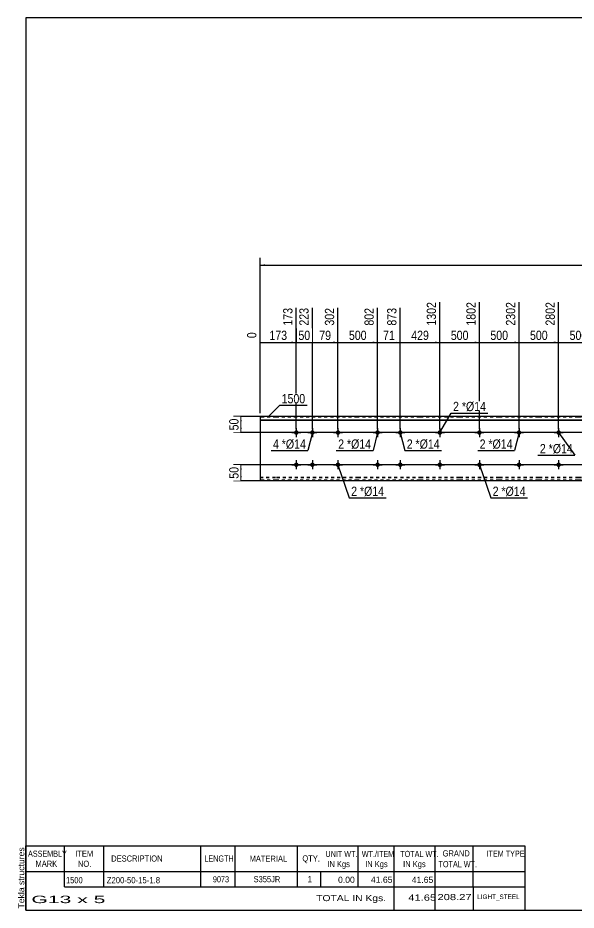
# Model space of a CAD drawing. Header units: millimetres. Extents: x -75 to 327, y -143 to 134.
# Drawn here: x -75.3 to 98.1, y -143.3 to 133.8 of the extents above; entities that cross this region are included whole.
import ezdxf

# ---------------------------------------------------------------- set-up
doc = ezdxf.new("R2010")
doc.units = ezdxf.units.MM
doc.linetypes.add('DXK_LINE_DOT1', pattern=[1.8814, 0.9407, -0.9407])
doc.styles.add('Arial', font='ARIAL.TTF', dxfattribs={"height": 0.2})
doc.styles.add('Arial Narrow', font='ARIALN.TTF', dxfattribs={"height": 0.2})

# ---------------------------------------------------------------- blocks, each defined once
blk = doc.blocks.new('Unknown-629092109-1870')
at = {"color": 5, "linetype": 'Continuous'}
for p, q in [((327.25, 133.75), (-72.75, 133.75)), ((-72.75, 133.75), (-72.75, -143.25)), ((327.25, -143.25), (327.25, 133.75)), ((-72.75, -143.25), (327.25, -143.25))]:
    blk.add_line(p, q, dxfattribs=at)
at = {"color": 174, "linetype": 'Continuous', "style": 'Arial'}
blk.add_text('Tekla structures', height=1.9102, rotation=90, dxfattribs=at).set_placement((-73.25, -142.75))
blk = doc.blocks.new('Part-629092109-1218 - 1203')
at = {"color": 2, "linetype": 'Continuous'}
for p, q in [((0, 10), (0, -10)), ((5, 10), (0, 10)), ((0, 8.94), (5, 8.94)), ((0, 8.81), (5, 8.81)), ((30.24, 10), (5.1, 10)), ((5.1, 8.94), (30.24, 8.94)), ((5.1, 8.81), (30.24, 8.81)), ((49.59, 10), (30.34, 10)), ((30.34, 8.94), (49.59, 8.94)), ((30.34, 8.81), (49.59, 8.81)), ((61.88, 10), (49.69, 10)), ((49.69, 8.94), (61.88, 8.94)), ((49.69, 8.81), (61.88, 8.81)), ((74.18, 10), (61.98, 10)), ((61.98, 8.94), (74.18, 8.94)), ((61.98, 8.81), (74.18, 8.81)), ((86.47, 10), (74.28, 10)), ((74.28, 8.94), (86.47, 8.94)), ((74.28, 8.81), (86.47, 8.81)), ((98.76, 10), (86.57, 10)), ((86.57, 8.94), (98.76, 8.94)), ((86.57, 8.81), (98.76, 8.81)), ((111.06, 10), (98.86, 10)), ((98.86, 8.94), (111.06, 8.94)), ((98.86, 8.81), (111.06, 8.81)), ((123.35, 10), (111.16, 10)), ((111.16, 8.94), (123.35, 8.94)), ((111.16, 8.81), (123.35, 8.81)), ((135.65, 10), (123.45, 10)), ((123.45, 8.94), (135.65, 8.94)), ((123.45, 8.81), (135.65, 8.81)), ((147.94, 10), (135.75, 10)), ((135.75, 8.94), (147.94, 8.94)), ((135.75, 8.81), (147.94, 8.81)), ((160.23, 10), (148.04, 10)), ((148.04, 8.94), (160.23, 8.94)), ((148.04, 8.81), (160.23, 8.81)), ((172.53, 10), (160.33, 10)), ((160.33, 8.94), (172.53, 8.94)), ((160.33, 8.81), (172.53, 8.81)), ((184.82, 10), (172.63, 10)), ((172.63, 8.94), (184.82, 8.94)), ((172.63, 8.81), (184.82, 8.81)), ((201.67, 10), (184.92, 10)), ((184.92, 8.94), (201.67, 8.94)), ((184.92, 8.81), (201.67, 8.81)), ((213.96, 10), (201.77, 10)), ((201.77, 8.94), (213.96, 8.94)), ((201.77, 8.81), (213.96, 8.81)), ((231.25, 10), (214.06, 10)), ((214.06, 8.94), (231.25, 8.94)), ((214.06, 8.81), (231.25, 8.81)), ((241.35, 10), (231.35, 10)), ((231.35, 8.94), (241.35, 8.94)), ((231.35, 8.81), (241.35, 8.81)), ((253.65, 10), (241.45, 10)), ((241.45, 8.94), (253.65, 8.94)), ((241.45, 8.81), (253.65, 8.81)), ((262.34, 10), (253.75, 10)), ((253.75, 8.94), (262.34, 8.94)), ((253.75, 8.81), (262.34, 8.81)), ((262.34, 10), (262.34, -10)), ((5, -10), (0, -10)), ((30.24, -10), (5.1, -10)), ((49.59, -10), (30.34, -10)), ((61.88, -10), (49.69, -10)), ((74.18, -10), (61.98, -10)), ((86.47, -10), (74.28, -10)), ((98.76, -10), (86.57, -10)), ((111.06, -10), (98.86, -10)), ((123.35, -10), (111.16, -10)), ((135.65, -10), (123.45, -10)), ((147.94, -10), (135.75, -10)), ((160.23, -10), (148.04, -10)), ((172.53, -10), (160.33, -10)), ((184.82, -10), (172.63, -10)), ((201.67, -10), (184.92, -10)), ((213.96, -10), (201.77, -10)), ((231.25, -10), (214.06, -10)), ((241.35, -10), (231.35, -10)), ((253.65, -10), (241.45, -10)), ((262.34, -10), (253.75, -10))]:
    blk.add_line(p, q, dxfattribs=at)
at = {"color": 7, "linetype": 'DXK_LINE_DOT1'}
for p, q in [((5, 9.82), (0, 9.82)), ((30.24, 9.82), (5.1, 9.82)), ((49.59, 9.82), (30.34, 9.82)), ((61.88, 9.82), (49.69, 9.82)), ((74.18, 9.82), (61.98, 9.82)), ((86.47, 9.82), (74.28, 9.82)), ((98.76, 9.82), (86.57, 9.82)), ((111.06, 9.82), (98.86, 9.82)), ((123.35, 9.82), (111.16, 9.82)), ((135.65, 9.82), (123.45, 9.82)), ((147.94, 9.82), (135.75, 9.82)), ((160.23, 9.82), (148.04, 9.82)), ((172.53, 9.82), (160.33, 9.82)), ((184.82, 9.82), (172.63, 9.82)), ((201.67, 9.82), (184.92, 9.82)), ((213.96, 9.82), (201.77, 9.82)), ((231.25, 9.82), (214.06, 9.82)), ((241.35, 9.82), (231.35, 9.82)), ((253.65, 9.82), (241.45, 9.82)), ((262.34, 9.82), (253.75, 9.82)), ((0, -8.81), (5, -8.81)), ((0, -8.94), (5, -8.94)), ((5, -9.82), (0, -9.82)), ((5.1, -8.81), (30.24, -8.81)), ((5.1, -8.94), (30.24, -8.94)), ((30.24, -9.82), (5.1, -9.82)), ((30.34, -8.81), (49.59, -8.81)), ((30.34, -8.94), (49.59, -8.94)), ((49.59, -9.82), (30.34, -9.82)), ((49.69, -8.81), (61.88, -8.81)), ((49.69, -8.94), (61.88, -8.94)), ((61.88, -9.82), (49.69, -9.82)), ((61.98, -8.81), (74.18, -8.81)), ((61.98, -8.94), (74.18, -8.94)), ((74.18, -9.82), (61.98, -9.82)), ((74.28, -8.81), (86.47, -8.81)), ((74.28, -8.94), (86.47, -8.94)), ((86.47, -9.82), (74.28, -9.82)), ((86.57, -8.81), (98.76, -8.81)), ((86.57, -8.94), (98.76, -8.94)), ((98.76, -9.82), (86.57, -9.82)), ((98.86, -8.81), (111.06, -8.81)), ((98.86, -8.94), (111.06, -8.94)), ((111.06, -9.82), (98.86, -9.82)), ((111.16, -8.81), (123.35, -8.81)), ((111.16, -8.94), (123.35, -8.94)), ((123.35, -9.82), (111.16, -9.82)), ((123.45, -8.81), (135.65, -8.81)), ((123.45, -8.94), (135.65, -8.94)), ((135.65, -9.82), (123.45, -9.82)), ((135.75, -8.81), (147.94, -8.81)), ((135.75, -8.94), (147.94, -8.94)), ((147.94, -9.82), (135.75, -9.82)), ((148.04, -8.81), (160.23, -8.81)), ((148.04, -8.94), (160.23, -8.94)), ((160.23, -9.82), (148.04, -9.82)), ((160.33, -8.81), (172.53, -8.81)), ((160.33, -8.94), (172.53, -8.94)), ((172.53, -9.82), (160.33, -9.82)), ((172.63, -8.81), (184.82, -8.81)), ((172.63, -8.94), (184.82, -8.94)), ((184.82, -9.82), (172.63, -9.82)), ((184.92, -8.81), (201.67, -8.81)), ((184.92, -8.94), (201.67, -8.94)), ((201.67, -9.82), (184.92, -9.82)), ((201.77, -8.81), (213.96, -8.81)), ((201.77, -8.94), (213.96, -8.94)), ((213.96, -9.82), (201.77, -9.82)), ((214.06, -8.81), (231.25, -8.81)), ((214.06, -8.94), (231.25, -8.94)), ((231.25, -9.82), (214.06, -9.82)), ((231.35, -8.81), (241.35, -8.81)), ((231.35, -8.94), (241.35, -8.94)), ((241.35, -9.82), (231.35, -9.82)), ((241.45, -8.81), (253.65, -8.81)), ((241.45, -8.94), (253.65, -8.94)), ((253.65, -9.82), (241.45, -9.82)), ((253.75, -8.81), (262.34, -8.81)), ((253.75, -8.94), (262.34, -8.94)), ((262.34, -9.82), (253.75, -9.82))]:
    blk.add_line(p, q, dxfattribs=at)
blk = doc.blocks.new('Bolt-629092109-1219 - 1203')
at = {"linetype": 'Continuous'}
for points in [[(11.9, 5, -1), (10.5, 5, -1)], [(16.9, 5, -1), (15.5, 5, -1)], [(11.9, -5, -1), (10.5, -5, -1)], [(16.9, -5, -1), (15.5, -5, -1)]]:
    blk.add_hatch(color=3, dxfattribs=at).paths.add_polyline_path(points)
at = {"color": 3, "linetype": 'Continuous'}
for p, q in [((11.2, 6.4), (11.2, 3.6)), ((16.2, 6.4), (16.2, 3.6)), ((9.8, 5), (12.6, 5)), ((14.8, 5), (17.6, 5)), ((9.8, -5), (12.6, -5)), ((11.2, -3.6), (11.2, -6.4)), ((14.8, -5), (17.6, -5)), ((16.2, -3.6), (16.2, -6.4))]:
    blk.add_line(p, q, dxfattribs=at)
blk = doc.blocks.new('Bolt-629092109-1220 - 1203')
at = {"linetype": 'Continuous'}
for points in [[(44.19, 5, -1), (42.79, 5, -1)], [(44.19, -5, -1), (42.79, -5, -1)]]:
    blk.add_hatch(color=3, dxfattribs=at).paths.add_polyline_path(points)
at = {"color": 3, "linetype": 'Continuous'}
for p, q in [((43.49, 6.4), (43.49, 3.6)), ((42.09, 5), (44.89, 5)), ((42.09, -5), (44.89, -5)), ((43.49, -3.6), (43.49, -6.4))]:
    blk.add_line(p, q, dxfattribs=at)
blk = doc.blocks.new('Bolt-629092109-1228 - 1203')
at = {"linetype": 'Continuous'}
for points in [[(93.37, 5, -1), (91.97, 5, -1)], [(93.37, -5, -1), (91.97, -5, -1)]]:
    blk.add_hatch(color=3, dxfattribs=at).paths.add_polyline_path(points)
at = {"color": 3, "linetype": 'Continuous'}
for p, q in [((92.67, 6.4), (92.67, 3.6)), ((91.27, 5), (94.07, 5)), ((91.27, -5), (94.07, -5)), ((92.67, -3.6), (92.67, -6.4))]:
    blk.add_line(p, q, dxfattribs=at)
blk = doc.blocks.new('Bolt-629092109-1229 - 1203')
at = {"linetype": 'Continuous'}
for points in [[(81.07, 5, -1), (79.67, 5, -1)], [(81.07, -5, -1), (79.67, -5, -1)]]:
    blk.add_hatch(color=3, dxfattribs=at).paths.add_polyline_path(points)
at = {"color": 3, "linetype": 'Continuous'}
for p, q in [((80.37, 6.4), (80.37, 3.6)), ((78.97, 5), (81.77, 5)), ((78.97, -5), (81.77, -5)), ((80.37, -3.6), (80.37, -6.4))]:
    blk.add_line(p, q, dxfattribs=at)
blk = doc.blocks.new('Bolt-629092109-1230 - 1203')
at = {"linetype": 'Continuous'}
for points in [[(68.78, 5, -1), (67.38, 5, -1)], [(68.78, -5, -1), (67.38, -5, -1)]]:
    blk.add_hatch(color=3, dxfattribs=at).paths.add_polyline_path(points)
at = {"color": 3, "linetype": 'Continuous'}
for p, q in [((68.08, 6.4), (68.08, 3.6)), ((66.68, 5), (69.48, 5)), ((66.68, -5), (69.48, -5)), ((68.08, -3.6), (68.08, -6.4))]:
    blk.add_line(p, q, dxfattribs=at)
blk = doc.blocks.new('Bolt-629092109-1231 - 1203')
at = {"linetype": 'Continuous'}
for points in [[(56.48, 5, -1), (55.08, 5, -1)], [(56.48, -5, -1), (55.08, -5, -1)]]:
    blk.add_hatch(color=3, dxfattribs=at).paths.add_polyline_path(points)
at = {"color": 3, "linetype": 'Continuous'}
for p, q in [((55.78, 6.4), (55.78, 3.6)), ((54.38, 5), (57.18, 5)), ((54.38, -5), (57.18, -5)), ((55.78, -3.6), (55.78, -6.4))]:
    blk.add_line(p, q, dxfattribs=at)
blk = doc.blocks.new('Bolt-629092109-1232 - 1203')
at = {"linetype": 'Continuous'}
for points in [[(37.14, 5, -1), (35.74, 5, -1)], [(37.14, -5, -1), (35.74, -5, -1)]]:
    blk.add_hatch(color=3, dxfattribs=at).paths.add_polyline_path(points)
at = {"color": 3, "linetype": 'Continuous'}
for p, q in [((36.44, 6.4), (36.44, 3.6)), ((35.04, 5), (37.84, 5)), ((35.04, -5), (37.84, -5)), ((36.44, -3.6), (36.44, -6.4))]:
    blk.add_line(p, q, dxfattribs=at)
blk = doc.blocks.new('Bolt-629092109-1233 - 1203')
at = {"linetype": 'Continuous'}
for points in [[(24.85, 5, -1), (23.45, 5, -1)], [(24.85, -5, -1), (23.45, -5, -1)]]:
    blk.add_hatch(color=3, dxfattribs=at).paths.add_polyline_path(points)
at = {"color": 3, "linetype": 'Continuous'}
for p, q in [((24.15, 6.4), (24.15, 3.6)), ((22.75, 5), (25.55, 5)), ((22.75, -5), (25.55, -5)), ((24.15, -3.6), (24.15, -6.4))]:
    blk.add_line(p, q, dxfattribs=at)
blk = doc.blocks.new('StraightDimension-629092109-1305 - 1203')
at = {"linetype": 'Continuous'}
blk.add_hatch(color=7, dxfattribs=at).paths.add_polyline_path([(103.46, 33.25), (104.96, 33), (103.46, 32.75)])
at = {"color": 7, "linetype": 'Continuous'}
for p, q in [((92.67, 6), (92.67, 45.51)), ((104.96, 6), (104.96, 45.51)), ((92.67, 33), (104.96, 33))]:
    blk.add_line(p, q, dxfattribs=at)
at = {"color": 0}
blk.add_wipeout([(102.16, 33.15), (102.16, 37.35), (95.47, 37.35), (95.47, 33.15)], dxfattribs=at)
at = {"color": 0, "linetype": 'Continuous'}
blk.add_wipeout([(104.36, 46.11), (100.16, 46.11), (100.16, 37.6), (104.36, 37.6)], dxfattribs=at)
at = {"color": 3, "linetype": 'Continuous', "style": 'Arial Narrow'}
blk.add_text('3302', height=2.863, rotation=90.0002, dxfattribs=at).set_placement((103.76, 38.2))
at = {"color": 3, "style": 'Arial Narrow'}
blk.add_text('500', height=2.863, dxfattribs=at).set_placement((96.07, 33.75))
blk = doc.blocks.new('StraightDimension-629092109-1309 - 1203')
at = {"linetype": 'Continuous'}
blk.add_hatch(color=7, dxfattribs=at).paths.add_polyline_path([(54.28, 33.25), (55.78, 33), (54.28, 32.75)])
at = {"color": 7, "linetype": 'Continuous'}
for p, q in [((55.78, 6), (55.78, 45.51)), ((43.49, 6), (43.49, 43.68)), ((43.49, 33), (55.78, 33))]:
    blk.add_line(p, q, dxfattribs=at)
at = {"color": 0}
blk.add_wipeout([(52.98, 33.15), (52.98, 37.35), (46.3, 37.35), (46.3, 33.15)], dxfattribs=at)
at = {"color": 0, "linetype": 'Continuous'}
blk.add_wipeout([(55.18, 46.11), (50.98, 46.11), (50.98, 37.6), (55.18, 37.6)], dxfattribs=at)
at = {"color": 3, "linetype": 'Continuous', "style": 'Arial Narrow'}
blk.add_text('1302', height=2.863, rotation=90.0002, dxfattribs=at).set_placement((54.58, 38.2))
at = {"color": 3, "style": 'Arial Narrow'}
blk.add_text('429', height=2.863, dxfattribs=at).set_placement((46.9, 33.75))
blk = doc.blocks.new('StraightDimension-629092109-1306 - 1203')
at = {"linetype": 'Continuous'}
blk.add_hatch(color=7, dxfattribs=at).paths.add_polyline_path([(91.17, 33.25), (92.67, 33), (91.17, 32.75)])
at = {"color": 7, "linetype": 'Continuous'}
for p, q in [((80.37, 6), (80.37, 45.51)), ((92.67, 6), (92.67, 45.51)), ((80.37, 33), (92.67, 33))]:
    blk.add_line(p, q, dxfattribs=at)
at = {"color": 0}
blk.add_wipeout([(89.86, 33.15), (89.86, 37.35), (83.18, 37.35), (83.18, 33.15)], dxfattribs=at)
at = {"color": 0, "linetype": 'Continuous'}
blk.add_wipeout([(92.07, 46.11), (87.87, 46.11), (87.87, 37.6), (92.07, 37.6)], dxfattribs=at)
at = {"color": 3, "linetype": 'Continuous', "style": 'Arial Narrow'}
blk.add_text('2802', height=2.863, rotation=90.0002, dxfattribs=at).set_placement((91.47, 38.2))
at = {"color": 3, "style": 'Arial Narrow'}
blk.add_text('500', height=2.863, dxfattribs=at).set_placement((83.78, 33.75))
blk = doc.blocks.new('StraightDimension-629092109-1307 - 1203')
at = {"linetype": 'Continuous'}
blk.add_hatch(color=7, dxfattribs=at).paths.add_polyline_path([(78.87, 33.25), (80.37, 33), (78.87, 32.75)])
at = {"color": 7, "linetype": 'Continuous'}
for p, q in [((68.08, 6), (68.08, 45.51)), ((80.37, 6), (80.37, 45.51)), ((68.08, 33), (80.37, 33))]:
    blk.add_line(p, q, dxfattribs=at)
at = {"color": 0}
blk.add_wipeout([(77.57, 33.15), (77.57, 37.35), (70.88, 37.35), (70.88, 33.15)], dxfattribs=at)
at = {"color": 0, "linetype": 'Continuous'}
blk.add_wipeout([(79.77, 46.11), (75.57, 46.11), (75.57, 37.6), (79.77, 37.6)], dxfattribs=at)
at = {"color": 3, "linetype": 'Continuous', "style": 'Arial Narrow'}
blk.add_text('2302', height=2.863, rotation=90.0002, dxfattribs=at).set_placement((79.17, 38.2))
at = {"color": 3, "style": 'Arial Narrow'}
blk.add_text('500', height=2.863, dxfattribs=at).set_placement((71.48, 33.75))
blk = doc.blocks.new('StraightDimension-629092109-1308 - 1203')
at = {"linetype": 'Continuous'}
blk.add_hatch(color=7, dxfattribs=at).paths.add_polyline_path([(66.58, 33.25), (68.08, 33), (66.58, 32.75)])
at = {"color": 7, "linetype": 'Continuous'}
for p, q in [((55.78, 6), (55.78, 45.51)), ((68.08, 6), (68.08, 45.51)), ((55.78, 33), (68.08, 33))]:
    blk.add_line(p, q, dxfattribs=at)
at = {"color": 0}
blk.add_wipeout([(65.27, 33.15), (65.27, 37.35), (58.59, 37.35), (58.59, 33.15)], dxfattribs=at)
at = {"color": 0, "linetype": 'Continuous'}
blk.add_wipeout([(67.48, 46.11), (63.28, 46.11), (63.28, 37.6), (67.48, 37.6)], dxfattribs=at)
at = {"color": 3, "linetype": 'Continuous', "style": 'Arial Narrow'}
blk.add_text('1802', height=2.863, rotation=90.0002, dxfattribs=at).set_placement((66.88, 38.2))
at = {"color": 3, "style": 'Arial Narrow'}
blk.add_text('500', height=2.863, dxfattribs=at).set_placement((59.19, 33.75))
blk = doc.blocks.new('StraightDimension-629092109-1310 - 1203')
at = {"linetype": 'Continuous'}
blk.add_hatch(color=7, dxfattribs=at).paths.add_polyline_path([(41.99, 33.25), (43.49, 33), (41.99, 32.75)])
at = {"color": 7, "linetype": 'Continuous'}
for p, q in [((36.44, 6), (36.44, 43.68)), ((43.49, 6), (43.49, 43.68)), ((36.44, 33), (43.49, 33))]:
    blk.add_line(p, q, dxfattribs=at)
at = {"color": 0}
blk.add_wipeout([(42.39, 33.15), (42.39, 37.35), (37.54, 37.35), (37.54, 33.15)], dxfattribs=at)
at = {"color": 0, "linetype": 'Continuous'}
blk.add_wipeout([(42.89, 44.28), (38.69, 44.28), (38.69, 37.6), (42.89, 37.6)], dxfattribs=at)
at = {"color": 3, "linetype": 'Continuous', "style": 'Arial Narrow'}
blk.add_text('873', height=2.863, rotation=90.0002, dxfattribs=at).set_placement((42.29, 38.2))
at = {"color": 3, "style": 'Arial Narrow'}
blk.add_text('71', height=2.863, dxfattribs=at).set_placement((38.14, 33.75))
blk = doc.blocks.new('StraightDimension-629092109-1311 - 1203')
at = {"linetype": 'Continuous'}
blk.add_hatch(color=7, dxfattribs=at).paths.add_polyline_path([(34.94, 33.25), (36.44, 33), (34.94, 32.75)])
at = {"color": 7, "linetype": 'Continuous'}
for p, q in [((24.15, 6), (24.15, 43.68)), ((36.44, 6), (36.44, 43.68)), ((24.15, 33), (36.44, 33))]:
    blk.add_line(p, q, dxfattribs=at)
at = {"color": 0}
blk.add_wipeout([(33.64, 33.15), (33.64, 37.35), (26.95, 37.35), (26.95, 33.15)], dxfattribs=at)
at = {"color": 0, "linetype": 'Continuous'}
blk.add_wipeout([(35.84, 44.28), (31.64, 44.28), (31.64, 37.6), (35.84, 37.6)], dxfattribs=at)
at = {"color": 3, "linetype": 'Continuous', "style": 'Arial Narrow'}
blk.add_text('802', height=2.863, rotation=90.0002, dxfattribs=at).set_placement((35.24, 38.2))
at = {"color": 3, "style": 'Arial Narrow'}
blk.add_text('500', height=2.863, dxfattribs=at).set_placement((27.55, 33.75))
blk = doc.blocks.new('StraightDimension-629092109-1312 - 1203')
at = {"linetype": 'Continuous'}
blk.add_hatch(color=7, dxfattribs=at).paths.add_polyline_path([(22.65, 33.25), (24.15, 33), (22.65, 32.75)])
at = {"color": 7, "linetype": 'Continuous'}
for p, q in [((16.2, 6), (16.2, 43.68)), ((24.15, 6), (24.15, 43.68)), ((16.2, 33), (24.15, 33))]:
    blk.add_line(p, q, dxfattribs=at)
at = {"color": 0}
blk.add_wipeout([(22.6, 33.15), (22.6, 37.35), (17.74, 37.35), (17.74, 33.15)], dxfattribs=at)
at = {"color": 0, "linetype": 'Continuous'}
blk.add_wipeout([(23.55, 44.28), (19.35, 44.28), (19.35, 37.6), (23.55, 37.6)], dxfattribs=at)
at = {"color": 3, "linetype": 'Continuous', "style": 'Arial Narrow'}
blk.add_text('302', height=2.863, rotation=90.0002, dxfattribs=at).set_placement((22.95, 38.2))
at = {"color": 3, "style": 'Arial Narrow'}
blk.add_text('79', height=2.863, dxfattribs=at).set_placement((18.34, 33.75))
blk = doc.blocks.new('StraightDimension-629092109-1313 - 1203')
at = {"linetype": 'Continuous'}
blk.add_hatch(color=7, dxfattribs=at).paths.add_polyline_path([(14.7, 33.25), (16.2, 33), (14.7, 32.75)])
at = {"color": 7, "linetype": 'Continuous'}
for p, q in [((11.2, 6), (11.2, 43.68)), ((16.2, 6), (16.2, 43.68)), ((11.2, 33), (16.2, 33))]:
    blk.add_line(p, q, dxfattribs=at)
at = {"color": 0}
blk.add_wipeout([(16.13, 33.15), (16.13, 37.35), (11.27, 37.35), (11.27, 33.15)], dxfattribs=at)
at = {"color": 0, "linetype": 'Continuous'}
blk.add_wipeout([(15.6, 44.28), (11.4, 44.28), (11.4, 37.6), (15.6, 37.6)], dxfattribs=at)
at = {"color": 3, "linetype": 'Continuous', "style": 'Arial Narrow'}
blk.add_text('223', height=2.863, rotation=90.0002, dxfattribs=at).set_placement((15, 38.2))
at = {"color": 3, "style": 'Arial Narrow'}
blk.add_text('50', height=2.863, dxfattribs=at).set_placement((11.87, 33.75))
blk = doc.blocks.new('StraightDimension-629092109-1314 - 1203')
at = {"linetype": 'Continuous'}
blk.add_hatch(color=7, dxfattribs=at).paths.add_polyline_path([(9.7, 33.25), (11.2, 33), (9.7, 32.75)])
at = {"color": 7, "linetype": 'Continuous'}
for p, q in [((11.2, 6), (11.2, 43.68)), ((0, 11), (0, 36.13)), ((0, 33), (11.2, 33))]:
    blk.add_line(p, q, dxfattribs=at)
at = {"color": 0, "linetype": 'Continuous'}
blk.add_wipeout([(-0.6, 36.73), (-4.8, 36.73), (-4.8, 33.7), (-0.6, 33.7)], dxfattribs=at)
at = {"color": 0}
blk.add_wipeout([(8.94, 33.15), (8.94, 37.35), (2.26, 37.35), (2.26, 33.15)], dxfattribs=at)
at = {"color": 3, "linetype": 'Continuous', "style": 'Arial Narrow'}
blk.add_text('0', height=2.86, rotation=90.0002, dxfattribs=at).set_placement((-1.2, 34.3))
at = {"color": 0, "linetype": 'Continuous'}
blk.add_wipeout([(10.6, 44.28), (6.4, 44.28), (6.4, 37.6), (10.6, 37.6)], dxfattribs=at)
at = {"color": 3, "linetype": 'Continuous', "style": 'Arial Narrow'}
blk.add_text('173', height=2.863, rotation=90.0002, dxfattribs=at).set_placement((10, 38.2))
at = {"color": 3, "style": 'Arial Narrow'}
blk.add_text('173', height=2.863, dxfattribs=at).set_placement((2.86, 33.75))
blk = doc.blocks.new('StraightDimension-629092109-1392 - 1203')
at = {"linetype": 'Continuous'}
for points in [[(-6.25, 8.5), (-6, 10), (-5.75, 8.5)], [(-5.75, 6.5), (-6, 5), (-6.25, 6.5)]]:
    blk.add_hatch(color=7, dxfattribs=at).paths.add_polyline_path(points)
at = {"color": 7, "linetype": 'Continuous'}
for p, q in [((10.2, 10), (-8.25, 10)), ((-6, 5), (-6, 10)), ((194.57, 5), (-8.25, 5))]:
    blk.add_line(p, q, dxfattribs=at)
at = {"color": 0}
blk.add_wipeout([(-6.15, 9.93), (-10.35, 9.93), (-10.35, 5.07), (-6.15, 5.07)], dxfattribs=at)
at = {"color": 3, "style": 'Arial Narrow'}
blk.add_text('50', height=2.863, rotation=90.0002, dxfattribs=at).set_placement((-6.75, 5.67))
blk = doc.blocks.new('StraightDimension-629092109-1404 - 1203')
at = {"linetype": 'Continuous'}
for points in [[(-6.25, -6.5), (-6, -5), (-5.75, -6.5)], [(-5.75, -8.5), (-6, -10), (-6.25, -8.5)]]:
    blk.add_hatch(color=7, dxfattribs=at).paths.add_polyline_path(points)
at = {"color": 7, "linetype": 'Continuous'}
for p, q in [((194.57, -5), (-8.25, -5)), ((-6, -10), (-6, -5)), ((10.2, -10), (-8.25, -10))]:
    blk.add_line(p, q, dxfattribs=at)
at = {"color": 0}
blk.add_wipeout([(-6.15, -5.07), (-10.35, -5.07), (-10.35, -9.93), (-6.15, -9.93)], dxfattribs=at)
at = {"color": 3, "style": 'Arial Narrow'}
blk.add_text('50', height=2.863, rotation=90.0002, dxfattribs=at).set_placement((-6.75, -9.33))
blk = doc.blocks.new('StraightDimension-629092109-1416 - 1203')
at = {"linetype": 'Continuous'}
for points in [[(1.5, 56.75), (0, 57), (1.5, 57.25)], [(260.84, 57.25), (262.34, 57), (260.84, 56.75)]]:
    blk.add_hatch(color=7, dxfattribs=at).paths.add_polyline_path(points)
at = {"color": 7, "linetype": 'Continuous'}
for p, q in [((0, 11), (0, 59.25)), ((262.34, 11), (262.34, 59.25)), ((0, 57), (262.34, 57))]:
    blk.add_line(p, q, dxfattribs=at)
at = {"color": 0}
blk.add_wipeout([(135.43, 57.15), (135.43, 61.35), (126.92, 61.35), (126.92, 57.15)], dxfattribs=at)
at = {"color": 3, "style": 'Arial Narrow'}
blk.add_text('9073', height=2.863, dxfattribs=at).set_placement((127.52, 57.75))
blk = doc.blocks.new('CBS_BOM-629092109-1945')
at = {"color": 7, "linetype": 'Continuous'}
for p, q in [((-72.78, -131.28), (-72.78, -123.28)), ((-72.78, -123.28), (82.14, -123.28)), ((-60.78, -131.28), (-60.78, -123.28)), ((-48.59, -131.28), (-48.59, -123.28)), ((-18.43, -131.28), (-18.43, -123.28)), ((-7.75, -131.28), (-7.75, -123.28)), ((11.57, -131.28), (11.57, -123.28)), ((30.37, -131.28), (30.37, -123.28)), ((41.58, -131.28), (41.58, -123.28)), ((54.37, -131.28), (54.37, -123.28)), ((66.12, -131.28), (66.12, -123.28)), ((82.14, -123.29), (82.14, -131.27)), ((-72.78, -131.28), (82.14, -131.28)), ((-72.78, -136.08), (-72.78, -131.28)), ((-60.78, -136.08), (-60.78, -131.28)), ((-48.59, -136.08), (-48.59, -131.28)), ((-18.43, -136.08), (-18.43, -131.28)), ((-7.75, -136.08), (-7.75, -131.28)), ((11.57, -136.08), (11.57, -131.28)), ((18.83, -136.08), (18.83, -131.28)), ((30.37, -136.08), (30.37, -131.28)), ((41.58, -136.08), (41.58, -131.28)), ((54.37, -136.08), (54.37, -131.28)), ((66.14, -136.08), (66.14, -131.28)), ((82.14, -131.28), (82.14, -136.08)), ((-72.78, -143.28), (-72.78, -136.1)), ((-60.78, -136.08), (82.14, -136.08)), ((41.58, -143.28), (41.58, -136.1)), ((54.37, -143.28), (54.37, -136.1)), ((66.18, -143.28), (66.18, -136.1)), ((82.14, -136.08), (82.14, -143.28)), ((-72.78, -143.28), (82.14, -143.28))]:
    blk.add_line(p, q, dxfattribs=at)
at = {"color": 3, "linetype": 'Continuous', "style": 'Arial'}
for s, height, width, p in [('ASSEMBLY', 1.91, 0.7, (-72.1, -126.71)), ('ITEM', 1.91, 0.8, (-57.45, -126.71)), ('DESCRIPTION', 1.9102, 0.8, (-46.27, -128.21)), ('LENGTH', 1.91, 0.7, (-17.32, -128.21)), ('MATERIAL', 1.91, 0.8, (-3.3, -128.26)), ('QTY.', 1.91, 0.8, (13.09, -128.18)), ('UNIT WT.', 1.91, 0.7, (20.26, -126.78)), ('WT./ITEM', 1.91, 0.7, (31.55, -126.78)), ('TOTAL WT.', 1.91, 0.7, (43.49, -126.78)), ('GRAND', 1.91, 0.8, (56.64, -126.62)), ('ITEM TYPE', 1.91, 0.7, (70.28, -126.7)), ('MARK', 1.91, 0.8, (-69.78, -129.84)), ('NO.', 1.91, 0.8, (-56.6, -129.84)), ('IN Kgs', 1.91, 0.8, (20.84, -129.92)), ('IN Kgs', 1.91, 0.8, (32.59, -129.92)), ('IN Kgs', 1.91, 0.8, (44.38, -129.92)), ('TOTAL WT.', 1.91, 0.7, (55.38, -129.96))]:
    blk.add_text(s, height=height, dxfattribs=dict(at, width=width)).set_placement(p)
at = {"color": 7, "linetype": 'Continuous', "style": 'Arial'}
for s, height, width, p in [('9073', 1.91, 0.85, (-14.71, -134.65)), ('S355JR', 1.91, 0.8, (-2.06, -134.62)), ('1500', 1.91, 0.8, (-60.32, -134.93)), ('Z200-50-15-1.8', 1.9102, 0.9, (-47.65, -134.93))]:
    blk.add_text(s, height=height, dxfattribs=dict(at, width=width)).set_placement(p)
for s, p in [('1', (14.66, -134.62)), ('0.00', (24.17, -134.81)), ('41.65', (34.39, -134.78)), ('41.65', (47.06, -134.81))]:
    blk.add_text(s, height=1.91, dxfattribs=at).set_placement(p)
at = {"color": 6, "linetype": 'Continuous', "style": 'Arial'}
for s, height, width, p in [('41.65', 1.91, 1.3, (45.97, -140.33)), ('208.27', 1.91, 1.3, (55.04, -140.17)), ('G13 x 5', 2.292, 2.05, (-71.06, -141.09)), ('TOTAL IN Kgs.', 1.9102, 1.2, (17.38, -140.48))]:
    blk.add_text(s, height=height, dxfattribs=dict(at, width=width)).set_placement(p)
blk.add_text('LIGHT_STEEL', height=1.4135, dxfattribs=at).set_placement((67.39, -139.83))
blk = doc.blocks.new('Mark-629092109-1431 - 1203')
at = {"color": 0}
blk.add_wipeout([(5.79, -0.01), (5.79, 2.99), (3.96, 2.99), (3.96, -0.01)], dxfattribs=at)
blk.add_wipeout([(5.79, -0.01), (5.79, 2.99), (3.96, 2.99), (3.96, -0.01)], dxfattribs=at)
blk.add_wipeout([(7.97, -0.01), (7.97, 2.99), (6.69, 2.99), (6.69, -0.01)], dxfattribs=at)
blk.add_wipeout([(7.97, -0.01), (7.97, 2.99), (6.69, 2.99), (6.69, -0.01)], dxfattribs=at)
at = {"color": 3, "style": 'Arial Narrow'}
blk.add_text('4', height=2.86, dxfattribs=at).set_placement((3.96, -0.01))
at = {"color": 0}
blk.add_wipeout([(14.18, -0.01), (14.18, 2.99), (7.97, 2.99), (7.97, -0.01)], dxfattribs=at)
blk.add_wipeout([(14.18, -0.01), (14.18, 2.99), (7.97, 2.99), (7.97, -0.01)], dxfattribs=at)
at = {"color": 7, "linetype": 'Continuous'}
for p in [(16.2, 5), (3.36, -0.61)]:
    blk.add_line(p, (14.78, -0.61), dxfattribs=at)
at = {"color": 3, "style": 'Arial Narrow'}
for s, height, p in [('*', 2.86, (6.69, -0.01)), ('Ø14', 2.863, (7.97, -0.01))]:
    blk.add_text(s, height=height, dxfattribs=at).set_placement(p)
blk = doc.blocks.new('Mark-629092109-1419 - 1203')
at = {"color": 0}
blk.add_wipeout([(13.9725, 14.0865), (13.9725, 17.0865), (6.66, 17.0865), (6.66, 14.0865)], dxfattribs=at)
blk.add_wipeout([(13.9725, 14.0865), (13.9725, 17.0865), (6.66, 17.0865), (6.66, 14.0865)], dxfattribs=at)
at = {"color": 7, "linetype": 'Continuous'}
for p, q in [((2.5245, 9.951), (6.06, 13.4865)), ((6.06, 13.4865), (14.5725, 13.4865))]:
    blk.add_line(p, q, dxfattribs=at)
at = {"color": 3, "style": 'Arial Narrow'}
blk.add_text('1500', height=2.86328, dxfattribs=at).set_placement((6.66, 14.0865))
blk = doc.blocks.new('Mark-629092109-1439 - 1203')
at = {"color": 0}
blk.add_wipeout([(61.71, 11.66), (61.71, 14.66), (59.88, 14.66), (59.88, 11.66)], dxfattribs=at)
blk.add_wipeout([(61.71, 11.66), (61.71, 14.66), (59.88, 14.66), (59.88, 11.66)], dxfattribs=at)
at = {"color": 7, "linetype": 'Continuous'}
blk.add_line((55.78, 5), (59.28, 11.06), dxfattribs=at)
at = {"color": 0}
blk.add_wipeout([(63.89, 11.66), (63.89, 14.66), (62.61, 14.66), (62.61, 11.66)], dxfattribs=at)
blk.add_wipeout([(63.89, 11.66), (63.89, 14.66), (62.61, 14.66), (62.61, 11.66)], dxfattribs=at)
at = {"color": 3, "style": 'Arial Narrow'}
blk.add_text('2', height=2.86, dxfattribs=at).set_placement((59.88, 11.66))
at = {"color": 0}
blk.add_wipeout([(70.1, 11.66), (70.1, 14.66), (63.89, 14.66), (63.89, 11.66)], dxfattribs=at)
blk.add_wipeout([(70.1, 11.66), (70.1, 14.66), (63.89, 14.66), (63.89, 11.66)], dxfattribs=at)
at = {"color": 7, "linetype": 'Continuous'}
blk.add_line((59.28, 11.06), (70.7, 11.06), dxfattribs=at)
at = {"color": 3, "style": 'Arial Narrow'}
for s, height, p in [('*', 2.86, (62.61, 11.66)), ('Ø14', 2.863, (63.89, 11.66))]:
    blk.add_text(s, height=height, dxfattribs=at).set_placement(p)
blk = doc.blocks.new('Mark-629092109-1437 - 1203')
at = {"color": 0}
blk.add_wipeout([(69.97, -0.01), (69.97, 2.99), (68.14, 2.99), (68.14, -0.01)], dxfattribs=at)
blk.add_wipeout([(69.97, -0.01), (69.97, 2.99), (68.14, 2.99), (68.14, -0.01)], dxfattribs=at)
blk.add_wipeout([(72.14, -0.01), (72.14, 2.99), (70.87, 2.99), (70.87, -0.01)], dxfattribs=at)
blk.add_wipeout([(72.14, -0.01), (72.14, 2.99), (70.87, 2.99), (70.87, -0.01)], dxfattribs=at)
at = {"color": 3, "style": 'Arial Narrow'}
blk.add_text('2', height=2.86, dxfattribs=at).set_placement((68.14, -0.01))
at = {"color": 0}
blk.add_wipeout([(78.36, -0.01), (78.36, 2.99), (72.14, 2.99), (72.14, -0.01)], dxfattribs=at)
blk.add_wipeout([(78.36, -0.01), (78.36, 2.99), (72.14, 2.99), (72.14, -0.01)], dxfattribs=at)
at = {"color": 7, "linetype": 'Continuous'}
for p in [(80.37, 5), (67.54, -0.61)]:
    blk.add_line(p, (78.96, -0.61), dxfattribs=at)
at = {"color": 3, "style": 'Arial Narrow'}
for s, height, p in [('*', 2.86, (70.87, -0.01)), ('Ø14', 2.863, (72.14, -0.01))]:
    blk.add_text(s, height=height, dxfattribs=at).set_placement(p)
blk = doc.blocks.new('Mark-629092109-1432 - 1203')
at = {"color": 0}
blk.add_wipeout([(47.33, -0.01), (47.33, 2.99), (45.51, 2.99), (45.51, -0.01)], dxfattribs=at)
blk.add_wipeout([(47.33, -0.01), (47.33, 2.99), (45.51, 2.99), (45.51, -0.01)], dxfattribs=at)
at = {"color": 7, "linetype": 'Continuous'}
blk.add_line((43.49, 5), (44.91, -0.61), dxfattribs=at)
at = {"color": 0}
blk.add_wipeout([(49.51, -0.01), (49.51, 2.99), (48.23, 2.99), (48.23, -0.01)], dxfattribs=at)
blk.add_wipeout([(49.51, -0.01), (49.51, 2.99), (48.23, 2.99), (48.23, -0.01)], dxfattribs=at)
at = {"color": 3, "style": 'Arial Narrow'}
blk.add_text('2', height=2.86, dxfattribs=at).set_placement((45.51, -0.01))
at = {"color": 0}
blk.add_wipeout([(55.72, -0.01), (55.72, 2.99), (49.51, 2.99), (49.51, -0.01)], dxfattribs=at)
blk.add_wipeout([(55.72, -0.01), (55.72, 2.99), (49.51, 2.99), (49.51, -0.01)], dxfattribs=at)
at = {"color": 7, "linetype": 'Continuous'}
blk.add_line((44.91, -0.61), (56.32, -0.61), dxfattribs=at)
at = {"color": 3, "style": 'Arial Narrow'}
for s, height, p in [('*', 2.86, (48.23, -0.01)), ('Ø14', 2.863, (49.51, -0.01))]:
    blk.add_text(s, height=height, dxfattribs=at).set_placement(p)
blk = doc.blocks.new('Mark-629092109-1436 - 1203')
at = {"color": 0}
blk.add_wipeout([(88.68, -1.41), (88.68, 1.59), (86.85, 1.59), (86.85, -1.41)], dxfattribs=at)
blk.add_wipeout([(88.68, -1.41), (88.68, 1.59), (86.85, 1.59), (86.85, -1.41)], dxfattribs=at)
blk.add_wipeout([(90.86, -1.41), (90.86, 1.59), (89.58, 1.59), (89.58, -1.41)], dxfattribs=at)
blk.add_wipeout([(90.86, -1.41), (90.86, 1.59), (89.58, 1.59), (89.58, -1.41)], dxfattribs=at)
at = {"color": 3, "style": 'Arial Narrow'}
blk.add_text('2', height=2.86, dxfattribs=at).set_placement((86.85, -1.41))
at = {"color": 0}
blk.add_wipeout([(97.07, -1.41), (97.07, 1.59), (90.86, 1.59), (90.86, -1.41)], dxfattribs=at)
blk.add_wipeout([(97.07, -1.41), (97.07, 1.59), (90.86, 1.59), (90.86, -1.41)], dxfattribs=at)
at = {"color": 7, "linetype": 'Continuous'}
for p in [(92.67, 5), (86.25, -2.01)]:
    blk.add_line(p, (97.67, -2.01), dxfattribs=at)
at = {"color": 3, "style": 'Arial Narrow'}
for s, height, p in [('*', 2.86, (89.58, -1.41)), ('Ø14', 2.863, (90.86, -1.41))]:
    blk.add_text(s, height=height, dxfattribs=at).set_placement(p)
blk = doc.blocks.new('Mark-629092109-1438 - 1203')
at = {"color": 0}
blk.add_wipeout([(74.01, -14.66), (74.01, -11.66), (72.18, -11.66), (72.18, -14.66)], dxfattribs=at)
blk.add_wipeout([(74.01, -14.66), (74.01, -11.66), (72.18, -11.66), (72.18, -14.66)], dxfattribs=at)
at = {"color": 7, "linetype": 'Continuous'}
blk.add_line((68.08, -5), (71.58, -15.26), dxfattribs=at)
at = {"color": 0}
blk.add_wipeout([(76.18, -14.66), (76.18, -11.66), (74.91, -11.66), (74.91, -14.66)], dxfattribs=at)
blk.add_wipeout([(76.18, -14.66), (76.18, -11.66), (74.91, -11.66), (74.91, -14.66)], dxfattribs=at)
at = {"color": 3, "style": 'Arial Narrow'}
blk.add_text('2', height=2.86, dxfattribs=at).set_placement((72.18, -14.66))
at = {"color": 0}
blk.add_wipeout([(82.4, -14.66), (82.4, -11.66), (76.18, -11.66), (76.18, -14.66)], dxfattribs=at)
blk.add_wipeout([(82.4, -14.66), (82.4, -11.66), (76.18, -11.66), (76.18, -14.66)], dxfattribs=at)
at = {"color": 7, "linetype": 'Continuous'}
blk.add_line((71.58, -15.26), (83, -15.26), dxfattribs=at)
at = {"color": 3, "style": 'Arial Narrow'}
for s, height, p in [('*', 2.86, (74.91, -14.66)), ('Ø14', 2.863, (76.18, -14.66))]:
    blk.add_text(s, height=height, dxfattribs=at).set_placement(p)
blk = doc.blocks.new('Mark-629092109-1440 - 1203')
at = {"color": 0}
blk.add_wipeout([(26.04, -0.01), (26.04, 2.99), (24.21, 2.99), (24.21, -0.01)], dxfattribs=at)
blk.add_wipeout([(26.04, -0.01), (26.04, 2.99), (24.21, 2.99), (24.21, -0.01)], dxfattribs=at)
blk.add_wipeout([(28.21, -0.01), (28.21, 2.99), (26.94, 2.99), (26.94, -0.01)], dxfattribs=at)
blk.add_wipeout([(28.21, -0.01), (28.21, 2.99), (26.94, 2.99), (26.94, -0.01)], dxfattribs=at)
at = {"color": 3, "style": 'Arial Narrow'}
blk.add_text('2', height=2.86, dxfattribs=at).set_placement((24.21, -0.01))
at = {"color": 0}
blk.add_wipeout([(34.43, -0.01), (34.43, 2.99), (28.21, 2.99), (28.21, -0.01)], dxfattribs=at)
blk.add_wipeout([(34.43, -0.01), (34.43, 2.99), (28.21, 2.99), (28.21, -0.01)], dxfattribs=at)
at = {"color": 7, "linetype": 'Continuous'}
for p in [(36.44, 5), (23.61, -0.61)]:
    blk.add_line(p, (35.03, -0.61), dxfattribs=at)
at = {"color": 3, "style": 'Arial Narrow'}
for s, height, p in [('*', 2.86, (26.94, -0.01)), ('Ø14', 2.863, (28.21, -0.01))]:
    blk.add_text(s, height=height, dxfattribs=at).set_placement(p)
blk = doc.blocks.new('Mark-629092109-1441 - 1203')
at = {"color": 0}
blk.add_wipeout([(30.08, -14.66), (30.08, -11.66), (28.25, -11.66), (28.25, -14.66)], dxfattribs=at)
blk.add_wipeout([(30.08, -14.66), (30.08, -11.66), (28.25, -11.66), (28.25, -14.66)], dxfattribs=at)
at = {"color": 7, "linetype": 'Continuous'}
blk.add_line((24.15, -5), (27.65, -15.26), dxfattribs=at)
at = {"color": 0}
blk.add_wipeout([(32.25, -14.66), (32.25, -11.66), (30.98, -11.66), (30.98, -14.66)], dxfattribs=at)
blk.add_wipeout([(32.25, -14.66), (32.25, -11.66), (30.98, -11.66), (30.98, -14.66)], dxfattribs=at)
at = {"color": 3, "style": 'Arial Narrow'}
blk.add_text('2', height=2.86, dxfattribs=at).set_placement((28.25, -14.66))
at = {"color": 0}
blk.add_wipeout([(38.47, -14.66), (38.47, -11.66), (32.25, -11.66), (32.25, -14.66)], dxfattribs=at)
blk.add_wipeout([(38.47, -14.66), (38.47, -11.66), (32.25, -11.66), (32.25, -14.66)], dxfattribs=at)
at = {"color": 7, "linetype": 'Continuous'}
blk.add_line((27.65, -15.26), (39.07, -15.26), dxfattribs=at)
at = {"color": 3, "style": 'Arial Narrow'}
for s, height, p in [('*', 2.86, (30.98, -14.66)), ('Ø14', 2.863, (32.25, -14.66))]:
    blk.add_text(s, height=height, dxfattribs=at).set_placement(p)

msp = doc.modelspace()

# ---------------------------------------------------------------- block references
for name in ['Unknown-629092109-1870', 'Part-629092109-1218 - 1203', 'Bolt-629092109-1219 - 1203', 'Bolt-629092109-1233 - 1203', 'Bolt-629092109-1232 - 1203', 'Bolt-629092109-1220 - 1203', 'Bolt-629092109-1231 - 1203', 'Bolt-629092109-1230 - 1203', 'Bolt-629092109-1229 - 1203', 'Bolt-629092109-1228 - 1203', 'CBS_BOM-629092109-1945']:
    msp.add_blockref(name, (0, 0))

# ---------------------------------------------------------------- next in the draw order: block references
for name in ['StraightDimension-629092109-1309 - 1203', 'StraightDimension-629092109-1305 - 1203', 'StraightDimension-629092109-1404 - 1203']:
    msp.add_blockref(name, (0, 0))

# ---------------------------------------------------------------- next in the draw order: block references
for name in ['StraightDimension-629092109-1306 - 1203', 'StraightDimension-629092109-1310 - 1203', 'Mark-629092109-1441 - 1203', 'Mark-629092109-1438 - 1203']:
    msp.add_blockref(name, (0, 0))

# ---------------------------------------------------------------- next in the draw order: block references
for name in ['StraightDimension-629092109-1307 - 1203', 'StraightDimension-629092109-1311 - 1203']:
    msp.add_blockref(name, (0, 0))

# ---------------------------------------------------------------- next in the draw order: block references
for name in ['StraightDimension-629092109-1308 - 1203', 'StraightDimension-629092109-1312 - 1203']:
    msp.add_blockref(name, (0, 0))

# ---------------------------------------------------------------- next in the draw order: block references
msp.add_blockref('StraightDimension-629092109-1313 - 1203', (0, 0))

# ---------------------------------------------------------------- next in the draw order: block references
msp.add_blockref('StraightDimension-629092109-1314 - 1203', (0, 0))

# ---------------------------------------------------------------- next in the draw order: block references
msp.add_blockref('StraightDimension-629092109-1392 - 1203', (0, 0))

# ---------------------------------------------------------------- next in the draw order: block references
for name in ['StraightDimension-629092109-1416 - 1203', 'Mark-629092109-1431 - 1203', 'Mark-629092109-1440 - 1203', 'Mark-629092109-1436 - 1203']:
    msp.add_blockref(name, (0, 0))

# ---------------------------------------------------------------- next in the draw order: block references
for name in ['Mark-629092109-1419 - 1203', 'Mark-629092109-1439 - 1203']:
    msp.add_blockref(name, (0, 0))

# ---------------------------------------------------------------- next in the draw order: block references
for name in ['Mark-629092109-1432 - 1203', 'Mark-629092109-1437 - 1203']:
    msp.add_blockref(name, (0, 0))

doc.saveas('drawing.dxf')
